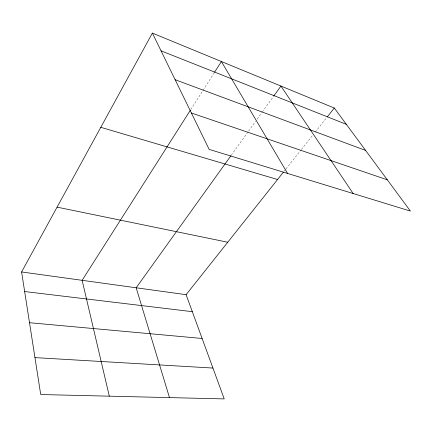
<?xml version="1.0" encoding="UTF-8"?>
<svg xmlns="http://www.w3.org/2000/svg" width="432" height="432" viewBox="0 0 432 432"><rect width="100%" height="100%" fill="white"/><g stroke="black" fill="none" stroke-linecap="round" stroke-linejoin="round"><path stroke-width="0.32" stroke-dasharray="2.16 1.62" d="M190.782 109.598L202.657 90.931M203.018 90.364L214.18 72.83M231.282 155.228L248.189 131.663M248.584 131.117L255.625 121.311M257.18 119.14L261.851 112.628M262.24 112.088L273.532 96.352M284.245 171.077L285.503 169.501M285.919 168.971L300.991 149.99M301.412 149.467L312.665 135.292M315.166 132.149L326.813 117.472"/><path stroke-width="0.65" d="M283.408 172.136L186.1 294.678L224.219 398.914L40.711 394.535L21.6 271.96L152.377 33.086L334.309 108.038L410.4 211.081L209.153 149.386L152.377 33.086M190.42 110.16L82.129 280.314L109.301 396.171M214.542 72.263L221.378 61.517L287.561 173.421M230.888 155.774L136.166 287.777L169.479 397.607M273.92 95.812L280.93 86.049L353.155 193.531M327.229 116.948L334.309 108.038M34.954 357.61L212.933 368.059M29.511 322.715L202.117 338.472M24.651 291.541L192.316 311.677M21.6 271.96L186.1 294.678M57.083 207.144L227.75 242.228M100.791 127.316L277.549 179.512M191.387 112.995L387.299 179.804M175.138 79.709L365.612 150.433M161.039 50.83L346.351 124.346"/></g></svg>
